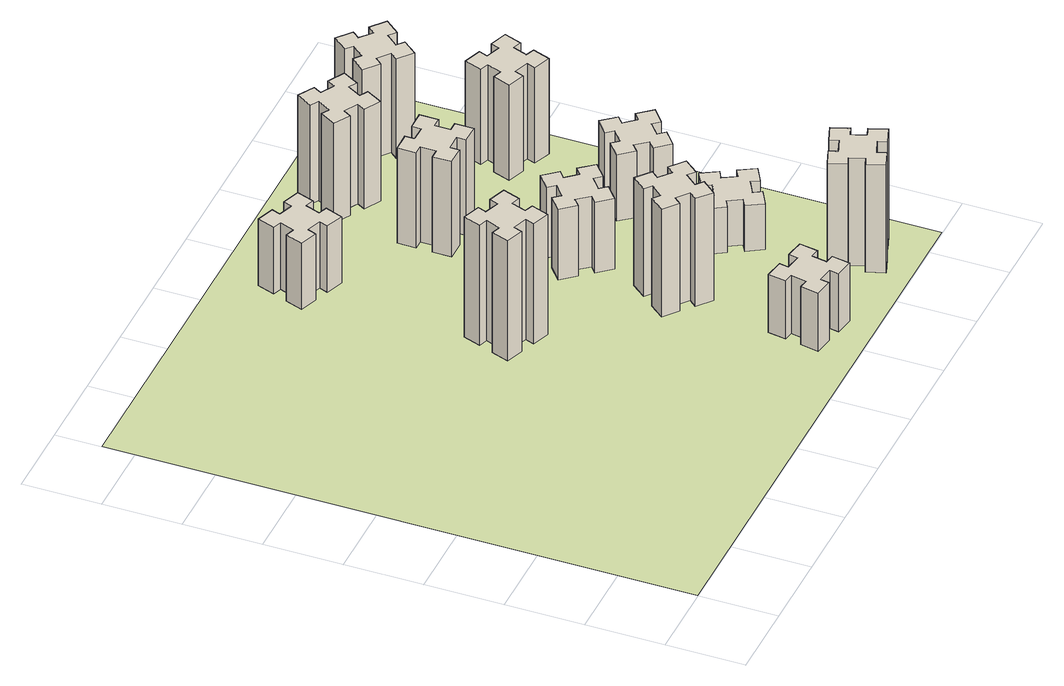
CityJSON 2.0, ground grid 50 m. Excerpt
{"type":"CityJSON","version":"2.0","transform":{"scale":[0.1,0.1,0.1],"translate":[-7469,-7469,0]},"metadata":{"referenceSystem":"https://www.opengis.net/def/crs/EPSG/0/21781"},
"CityObjects":{
"building1":{"type":"Building","attributes":{"class":"1000","function":"1000","usage":"1000","yearOfConstruction":2016,"roofType":"1000","measuredHeight":87,"storeysAboveGround":30,"storeysBelowGround":0},"geometry":[{"type":"Solid","lod":"1","boundaries":[[[[0,1,2,3,4,5,6,7,8,9,10,11,12,13,14,15,16,17,18,19]],[[17,16,20,21]],[[16,15,22,20]],[[15,14,23,22]],[[14,13,24,23]],[[13,12,25,24]],[[12,11,26,25]],[[11,10,27,26]],[[10,9,28,27]],[[9,8,29,28]],[[8,7,30,29]],[[7,6,31,30]],[[6,5,32,31]],[[5,4,33,32]],[[4,3,34,33]],[[3,2,35,34]],[[2,1,36,35]],[[1,0,37,36]],[[0,19,38,37]],[[19,18,39,38]],[[18,17,21,39]],[[24,25,26,27,28,29,30,31,32,33,34,35,36,37,38,39,21,20,22,23]]]]}]},
"building2":{"type":"Building","attributes":{"class":"1000","function":"1000","usage":"1000","yearOfConstruction":2016,"roofType":"1000","measuredHeight":42,"storeysAboveGround":30,"storeysBelowGround":0},"geometry":[{"type":"Solid","lod":"1","boundaries":[[[[40,41,42,43,44,45,46,47,48,49,50,51,52,53,54,55,56,57,58,59]],[[57,56,60,61]],[[56,55,62,60]],[[55,54,63,62]],[[54,53,64,63]],[[53,52,65,64]],[[52,51,66,65]],[[51,50,67,66]],[[50,49,68,67]],[[49,48,69,68]],[[48,47,70,69]],[[47,46,71,70]],[[46,45,72,71]],[[45,44,73,72]],[[44,43,74,73]],[[43,42,75,74]],[[42,41,76,75]],[[41,40,77,76]],[[40,59,78,77]],[[59,58,79,78]],[[58,57,61,79]],[[64,65,66,67,68,69,70,71,72,73,74,75,76,77,78,79,61,60,62,63]]]]}]},
"building3":{"type":"Building","attributes":{"class":"1000","function":"1000","usage":"1000","yearOfConstruction":2016,"roofType":"1000","measuredHeight":48,"storeysAboveGround":30,"storeysBelowGround":0},"geometry":[{"type":"Solid","lod":"1","boundaries":[[[[80,81,82,83,84,85,86,87,88,89,90,91,92,93,94,95,96,97,98,99]],[[97,96,100,101]],[[96,95,102,100]],[[95,94,103,102]],[[94,93,104,103]],[[93,92,105,104]],[[92,91,106,105]],[[91,90,107,106]],[[90,89,108,107]],[[89,88,109,108]],[[88,87,110,109]],[[87,86,111,110]],[[86,85,112,111]],[[85,84,113,112]],[[84,83,114,113]],[[83,82,115,114]],[[82,81,116,115]],[[81,80,117,116]],[[80,99,118,117]],[[99,98,119,118]],[[98,97,101,119]],[[104,105,106,107,108,109,110,111,112,113,114,115,116,117,118,119,101,100,102,103]]]]}]},
"building4":{"type":"Building","attributes":{"class":"1000","function":"1000","usage":"1000","yearOfConstruction":2016,"roofType":"1000","measuredHeight":78,"storeysAboveGround":30,"storeysBelowGround":0},"geometry":[{"type":"Solid","lod":"1","boundaries":[[[[120,121,122,123,124,125,126,127,128,129,130,131,132,133,134,135,136,137,138,139]],[[137,136,140,141]],[[136,135,142,140]],[[135,134,143,142]],[[134,133,144,143]],[[133,132,145,144]],[[132,131,146,145]],[[131,130,147,146]],[[130,129,148,147]],[[129,128,149,148]],[[128,127,150,149]],[[127,126,151,150]],[[126,125,152,151]],[[125,124,153,152]],[[124,123,154,153]],[[123,122,155,154]],[[122,121,156,155]],[[121,120,157,156]],[[120,139,158,157]],[[139,138,159,158]],[[138,137,141,159]],[[144,145,146,147,148,149,150,151,152,153,154,155,156,157,158,159,141,140,142,143]]]]}]},
"building5":{"type":"Building","attributes":{"class":"1000","function":"1000","usage":"1000","yearOfConstruction":2016,"roofType":"1000","measuredHeight":51,"storeysAboveGround":30,"storeysBelowGround":0},"geometry":[{"type":"Solid","lod":"1","boundaries":[[[[160,161,162,163,164,165,166,167,168,169,170,171,172,173,174,175,176,177,178,179]],[[177,176,180,181]],[[176,175,182,180]],[[175,174,183,182]],[[174,173,184,183]],[[173,172,185,184]],[[172,171,186,185]],[[171,170,187,186]],[[170,169,188,187]],[[169,168,189,188]],[[168,167,190,189]],[[167,166,191,190]],[[166,165,192,191]],[[165,164,193,192]],[[164,163,194,193]],[[163,162,195,194]],[[162,161,196,195]],[[161,160,197,196]],[[160,179,198,197]],[[179,178,199,198]],[[178,177,181,199]],[[184,185,186,187,188,189,190,191,192,193,194,195,196,197,198,199,181,180,182,183]]]]}]},
"building6":{"type":"Building","attributes":{"class":"1000","function":"1000","usage":"1000","yearOfConstruction":2016,"roofType":"1000","measuredHeight":69,"storeysAboveGround":30,"storeysBelowGround":0},"geometry":[{"type":"Solid","lod":"1","boundaries":[[[[200,201,202,203,204,205,206,207,208,209,210,211,212,213,214,215,216,217,218,219]],[[217,216,220,221]],[[216,215,222,220]],[[215,214,223,222]],[[214,213,224,223]],[[213,212,225,224]],[[212,211,226,225]],[[211,210,227,226]],[[210,209,228,227]],[[209,208,229,228]],[[208,207,230,229]],[[207,206,231,230]],[[206,205,232,231]],[[205,204,233,232]],[[204,203,234,233]],[[203,202,235,234]],[[202,201,236,235]],[[201,200,237,236]],[[200,219,238,237]],[[219,218,239,238]],[[218,217,221,239]],[[224,225,226,227,228,229,230,231,232,233,234,235,236,237,238,239,221,220,222,223]]]]}]},
"building7":{"type":"Building","attributes":{"class":"1000","function":"1000","usage":"1000","yearOfConstruction":2016,"roofType":"1000","measuredHeight":78,"storeysAboveGround":30,"storeysBelowGround":0},"geometry":[{"type":"Solid","lod":"1","boundaries":[[[[240,241,242,243,244,245,246,247,248,249,250,251,252,253,254,255,256,257,258,259]],[[257,256,260,261]],[[256,255,262,260]],[[255,254,263,262]],[[254,253,264,263]],[[253,252,265,264]],[[252,251,266,265]],[[251,250,267,266]],[[250,249,268,267]],[[249,248,269,268]],[[248,247,270,269]],[[247,246,271,270]],[[246,245,272,271]],[[245,244,273,272]],[[244,243,274,273]],[[243,242,275,274]],[[242,241,276,275]],[[241,240,277,276]],[[240,259,278,277]],[[259,258,279,278]],[[258,257,261,279]],[[264,265,266,267,268,269,270,271,272,273,274,275,276,277,278,279,261,260,262,263]]]]}]},
"building8":{"type":"Building","attributes":{"class":"1000","function":"1000","usage":"1000","yearOfConstruction":2016,"roofType":"1000","measuredHeight":33,"storeysAboveGround":30,"storeysBelowGround":0},"geometry":[{"type":"Solid","lod":"1","boundaries":[[[[280,281,282,283,284,285,286,287,288,289,290,291,292,293,294,295,296,297,298,299]],[[297,296,300,301]],[[296,295,302,300]],[[295,294,303,302]],[[294,293,304,303]],[[293,292,305,304]],[[292,291,306,305]],[[291,290,307,306]],[[290,289,308,307]],[[289,288,309,308]],[[288,287,310,309]],[[287,286,311,310]],[[286,285,312,311]],[[285,284,313,312]],[[284,283,314,313]],[[283,282,315,314]],[[282,281,316,315]],[[281,280,317,316]],[[280,299,318,317]],[[299,298,319,318]],[[298,297,301,319]],[[304,305,306,307,308,309,310,311,312,313,314,315,316,317,318,319,301,300,302,303]]]]}]},
"building9":{"type":"Building","attributes":{"class":"1000","function":"1000","usage":"1000","yearOfConstruction":2016,"roofType":"1000","measuredHeight":72,"storeysAboveGround":30,"storeysBelowGround":0},"geometry":[{"type":"Solid","lod":"1","boundaries":[[[[320,321,322,323,324,325,326,327,328,329,330,331,332,333,334,335,336,337,338,339]],[[337,336,340,341]],[[336,335,342,340]],[[335,334,343,342]],[[334,333,344,343]],[[333,332,345,344]],[[332,331,346,345]],[[331,330,347,346]],[[330,329,348,347]],[[329,328,349,348]],[[328,327,350,349]],[[327,326,351,350]],[[326,325,352,351]],[[325,324,353,352]],[[324,323,354,353]],[[323,322,355,354]],[[322,321,356,355]],[[321,320,357,356]],[[320,339,358,357]],[[339,338,359,358]],[[338,337,341,359]],[[344,345,346,347,348,349,350,351,352,353,354,355,356,357,358,359,341,340,342,343]]]]}]},
"building10":{"type":"Building","attributes":{"class":"1000","function":"1000","usage":"1000","yearOfConstruction":2016,"roofType":"1000","measuredHeight":48,"storeysAboveGround":30,"storeysBelowGround":0},"geometry":[{"type":"Solid","lod":"1","boundaries":[[[[360,361,362,363,364,365,366,367,368,369,370,371,372,373,374,375,376,377,378,379]],[[377,376,380,381]],[[376,375,382,380]],[[375,374,383,382]],[[374,373,384,383]],[[373,372,385,384]],[[372,371,386,385]],[[371,370,387,386]],[[370,369,388,387]],[[369,368,389,388]],[[368,367,390,389]],[[367,366,391,390]],[[366,365,392,391]],[[365,364,393,392]],[[364,363,394,393]],[[363,362,395,394]],[[362,361,396,395]],[[361,360,397,396]],[[360,379,398,397]],[[379,378,399,398]],[[378,377,381,399]],[[384,385,386,387,388,389,390,391,392,393,394,395,396,397,398,399,381,380,382,383]]]]}]},
"building11":{"type":"Building","attributes":{"class":"1000","function":"1000","usage":"1000","yearOfConstruction":2016,"roofType":"1000","measuredHeight":69,"storeysAboveGround":30,"storeysBelowGround":0},"geometry":[{"type":"Solid","lod":"1","boundaries":[[[[400,401,402,403,404,405,406,407,408,409,410,411,412,413,414,415,416,417,418,419]],[[417,416,420,421]],[[416,415,422,420]],[[415,414,423,422]],[[414,413,424,423]],[[413,412,425,424]],[[412,411,426,425]],[[411,410,427,426]],[[410,409,428,427]],[[409,408,429,428]],[[408,407,430,429]],[[407,406,431,430]],[[406,405,432,431]],[[405,404,433,432]],[[404,403,434,433]],[[403,402,435,434]],[[402,401,436,435]],[[401,400,437,436]],[[400,419,438,437]],[[419,418,439,438]],[[418,417,421,439]],[[424,425,426,427,428,429,430,431,432,433,434,435,436,437,438,439,421,420,422,423]]]]}]},
"building12":{"type":"Building","attributes":{"class":"1000","function":"1000","usage":"1000","yearOfConstruction":2016,"roofType":"1000","measuredHeight":72,"storeysAboveGround":30,"storeysBelowGround":0},"geometry":[{"type":"Solid","lod":"1","boundaries":[[[[440,441,442,443,444,445,446,447,448,449,450,451,452,453,454,455,456,457,458,459]],[[457,456,460,461]],[[456,455,462,460]],[[455,454,463,462]],[[454,453,464,463]],[[453,452,465,464]],[[452,451,466,465]],[[451,450,467,466]],[[450,449,468,467]],[[449,448,469,468]],[[448,447,470,469]],[[447,446,471,470]],[[446,445,472,471]],[[445,444,473,472]],[[444,443,474,473]],[[443,442,475,474]],[[442,441,476,475]],[[441,440,477,476]],[[440,459,478,477]],[[459,458,479,478]],[[458,457,461,479]],[[464,465,466,467,468,469,470,471,472,473,474,475,476,477,478,479,461,460,462,463]]]]}]},
"landuse1":{"type":"LandUse","attributes":{"name":"plot1","function":"1010"},"geometry":[{"type":"MultiSurface","lod":"1","boundaries":[[[480,481,482,483]]]}]}
},
"vertices":[
[1769,2040,0],[1735,1946,0],[1679,1967,0],[1637,1854,0],[1750,1813,0],[1771,1869,0],[1865,1835,0],[1844,1779,0],[1957,1737,0],[1998,1850,0],[1942,1871,0],[1976,1965,0],[2032,1944,0],[2073,2057,0],[1960,2098,0],[1940,2042,0],[1846,2076,0],[1867,2132,0],[1754,2173,0],[1713,2060,0],[1846,2076,870],[1867,2132,870],[1940,2042,870],[1960,2098,870],[2073,2057,870],[2032,1944,870],[1976,1965,870],[1942,1871,870],[1998,1850,870],[1957,1737,870],[1844,1779,870],[1865,1835,870],[1771,1869,870],[1750,1813,870],[1637,1854,870],[1679,1967,870],[1735,1946,870],[1769,2040,870],[1713,2060,870],[1754,2173,870],
[2527,276,0],[2625,258,0],[2615,199,0],[2733,178,0],[2754,297,0],[2695,307,0],[2712,405,0],[2771,395,0],[2792,513,0],[2674,534,0],[2664,475,0],[2565,492,0],[2576,551,0],[2457,572,0],[2437,454,0],[2496,444,0],[2478,345,0],[2419,356,0],[2398,237,0],[2517,217,0],[2478,345,420],[2419,356,420],[2496,444,420],[2437,454,420],[2457,572,420],[2576,551,420],[2565,492,420],[2664,475,420],[2674,534,420],[2792,513,420],[2771,395,420],[2712,405,420],[2695,307,420],[2754,297,420],[2733,178,420],[2615,199,420],[2625,258,420],[2527,276,420],[2517,217,420],[2398,237,420],
[1769,3320,0],[1735,3226,0],[1679,3247,0],[1637,3134,0],[1750,3093,0],[1771,3149,0],[1865,3115,0],[1844,3059,0],[1957,3017,0],[1998,3130,0],[1942,3151,0],[1976,3245,0],[2032,3224,0],[2073,3337,0],[1960,3378,0],[1940,3322,0],[1846,3356,0],[1867,3412,0],[1754,3453,0],[1713,3340,0],[1846,3356,480],[1867,3412,480],[1940,3322,480],[1960,3378,480],[2073,3337,480],[2032,3224,480],[1976,3245,480],[1942,3151,480],[1998,3130,480],[1957,3017,480],[1844,3059,480],[1865,3115,480],[1771,3149,480],[1750,3093,480],[1637,3134,480],[1679,3247,480],[1735,3226,480],[1769,3320,480],[1713,3340,480],[1754,3453,480],
[2543,1324,0],[2479,1248,0],[2433,1286,0],[2356,1194,0],[2448,1117,0],[2486,1163,0],[2563,1099,0],[2524,1053,0],[2616,976,0],[2693,1068,0],[2647,1106,0],[2712,1183,0],[2758,1144,0],[2835,1236,0],[2743,1313,0],[2704,1267,0],[2628,1332,0],[2666,1378,0],[2574,1455,0],[2497,1363,0],[2628,1332,780],[2666,1378,780],[2704,1267,780],[2743,1313,780],[2835,1236,780],[2758,1144,780],[2712,1183,780],[2647,1106,780],[2693,1068,780],[2616,976,780],[2524,1053,780],[2563,1099,780],[2486,1163,780],[2448,1117,780],[2356,1194,780],[2433,1286,780],[2479,1248,780],[2543,1324,780],[2497,1363,780],[2574,1455,780],
[2728,1739,0],[2804,1803,0],[2843,1757,0],[2935,1834,0],[2858,1926,0],[2812,1888,0],[2747,1964,0],[2793,2003,0],[2716,2095,0],[2624,2018,0],[2663,1972,0],[2586,1907,0],[2548,1953,0],[2456,1876,0],[2533,1784,0],[2579,1823,0],[2643,1746,0],[2597,1708,0],[2674,1616,0],[2766,1693,0],[2643,1746,510],[2597,1708,510],[2579,1823,510],[2533,1784,510],[2456,1876,510],[2548,1953,510],[2586,1907,510],[2663,1972,510],[2624,2018,510],[2716,2095,510],[2793,2003,510],[2747,1964,510],[2812,1888,510],[2858,1926,510],[2935,1834,510],[2843,1757,510],[2804,1803,510],[2728,1739,510],[2766,1693,510],[2674,1616,510],
[2645,2805,0],[2545,2805,0],[2545,2865,0],[2425,2865,0],[2425,2745,0],[2485,2745,0],[2485,2645,0],[2425,2645,0],[2425,2525,0],[2545,2525,0],[2545,2585,0],[2645,2585,0],[2645,2525,0],[2765,2525,0],[2765,2645,0],[2705,2645,0],[2705,2745,0],[2765,2745,0],[2765,2865,0],[2645,2865,0],[2705,2745,690],[2765,2745,690],[2705,2645,690],[2765,2645,690],[2765,2525,690],[2645,2525,690],[2645,2585,690],[2545,2585,690],[2545,2525,690],[2425,2525,690],[2425,2645,690],[2485,2645,690],[2485,2745,690],[2425,2745,690],[2425,2865,690],[2545,2865,690],[2545,2805,690],[2645,2805,690],[2645,2865,690],[2765,2865,690],
[3215,385,0],[3249,291,0],[3193,270,0],[3234,157,0],[3347,199,0],[3326,255,0],[3420,289,0],[3440,233,0],[3553,274,0],[3512,387,0],[3456,366,0],[3422,460,0],[3478,480,0],[3437,593,0],[3324,552,0],[3345,496,0],[3251,462,0],[3230,518,0],[3117,477,0],[3159,364,0],[3251,462,780],[3230,518,780],[3345,496,780],[3324,552,780],[3437,593,780],[3478,480,780],[3422,460,780],[3456,366,780],[3512,387,780],[3553,274,780],[3440,233,780],[3420,289,780],[3326,255,780],[3347,199,780],[3234,157,780],[3193,270,780],[3249,291,780],[3215,385,780],[3159,364,780],[3117,477,780],
[3115,1104,0],[3165,1017,0],[3113,987,0],[3173,883,0],[3277,943,0],[3247,995,0],[3334,1045,0],[3364,993,0],[3468,1053,0],[3408,1157,0],[3356,1127,0],[3306,1214,0],[3358,1244,0],[3298,1348,0],[3194,1288,0],[3224,1236,0],[3137,1186,0],[3107,1238,0],[3003,1178,0],[3063,1074,0],[3137,1186,330],[3107,1238,330],[3224,1236,330],[3194,1288,330],[3298,1348,330],[3358,1244,330],[3306,1214,330],[3356,1127,330],[3408,1157,330],[3468,1053,330],[3364,993,330],[3334,1045,330],[3247,995,330],[3277,943,330],[3173,883,330],[3113,987,330],[3165,1017,330],[3115,1104,330],[3063,1074,330],[3003,1178,330],
[2625,3434,0],[2575,3347,0],[2523,3377,0],[2463,3273,0],[2567,3213,0],[2597,3265,0],[2684,3215,0],[2654,3163,0],[2758,3103,0],[2818,3207,0],[2766,3237,0],[2816,3324,0],[2868,3294,0],[2928,3398,0],[2824,3458,0],[2794,3406,0],[2707,3456,0],[2737,3508,0],[2633,3568,0],[2573,3464,0],[2707,3456,720],[2737,3508,720],[2794,3406,720],[2824,3458,720],[2928,3398,720],[2868,3294,720],[2816,3324,720],[2766,3237,720],[2818,3207,720],[2758,3103,720],[2654,3163,720],[2684,3215,720],[2597,3265,720],[2567,3213,720],[2463,3273,720],[2523,3377,720],[2575,3347,720],[2625,3434,720],[2573,3464,720],[2633,3568,720],
[3368,1639,0],[3444,1703,0],[3483,1657,0],[3575,1734,0],[3498,1826,0],[3452,1788,0],[3387,1864,0],[3433,1903,0],[3356,1995,0],[3264,1918,0],[3303,1872,0],[3226,1807,0],[3188,1853,0],[3096,1776,0],[3173,1684,0],[3219,1723,0],[3283,1646,0],[3237,1608,0],[3314,1516,0],[3406,1593,0],[3283,1646,480],[3237,1608,480],[3219,1723,480],[3173,1684,480],[3096,1776,480],[3188,1853,480],[3226,1807,480],[3303,1872,480],[3264,1918,480],[3356,1995,480],[3433,1903,480],[3387,1864,480],[3452,1788,480],[3498,1826,480],[3575,1734,480],[3483,1657,480],[3444,1703,480],[3368,1639,480],[3406,1593,480],[3314,1516,480],
[3520,2682,0],[3426,2716,0],[3447,2772,0],[3334,2813,0],[3293,2700,0],[3349,2680,0],[3315,2586,0],[3259,2607,0],[3217,2494,0],[3330,2453,0],[3351,2509,0],[3445,2475,0],[3424,2419,0],[3537,2377,0],[3578,2490,0],[3522,2511,0],[3556,2605,0],[3612,2584,0],[3653,2697,0],[3540,2738,0],[3556,2605,690],[3612,2584,690],[3522,2511,690],[3578,2490,690],[3537,2377,690],[3424,2419,690],[3445,2475,690],[3351,2509,690],[3330,2453,690],[3217,2494,690],[3259,2607,690],[3315,2586,690],[3349,2680,690],[3293,2700,690],[3334,2813,690],[3447,2772,690],[3426,2716,690],[3520,2682,690],[3540,2738,690],[3653,2697,690],
[3126,3283,0],[3203,3219,0],[3164,3173,0],[3256,3096,0],[3333,3188,0],[3287,3226,0],[3352,3303,0],[3398,3264,0],[3475,3356,0],[3383,3433,0],[3344,3387,0],[3268,3452,0],[3306,3498,0],[3214,3575,0],[3137,3483,0],[3183,3444,0],[3119,3368,0],[3073,3406,0],[2996,3314,0],[3088,3237,0],[3119,3368,720],[3073,3406,720],[3183,3444,720],[3137,3483,720],[3214,3575,720],[3306,3498,720],[3268,3452,720],[3344,3387,720],[3383,3433,720],[3475,3356,720],[3398,3264,720],[3352,3303,720],[3287,3226,720],[3333,3188,720],[3256,3096,720],[3164,3173,720],[3203,3219,720],[3126,3283,720],[3088,3237,720],[2996,3314,720],
[5,3705,0],[3705,3705,0],[3705,5,0],[5,5,0]
]}
